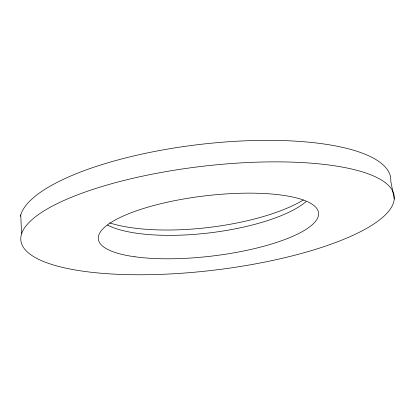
<?xml version="1.0" encoding="UTF-8"?>
<svg xmlns="http://www.w3.org/2000/svg" width="415" height="415" viewBox="0 0 415 415"><rect width="100%" height="100%" fill="white"/><g stroke="black" fill="none" stroke-linecap="round" stroke-linejoin="round"><path stroke-width="0.62" d="M394.25 199.034A187.985 52.249 -6.8 0 0 117.99 182.003A187.985 52.249 -6.8 0 0 110.364 273.905A187.985 52.249 -6.8 0 0 394.25 199.034L390.769 181.168A186.626 55.999 -6.8 0 0 213.704 142.968A186.626 55.999 -6.8 0 0 20.402 216.241M20.75 214.923L21.601 233.795M303.381 199.973A118.732 37.646 -6.8 0 1 109.653 222.891M306.057 201.623A109.731 33.563 -6.8 0 1 208.797 232.971A109.731 33.563 -6.8 0 1 107.428 225.034M134.87 256.781A110.893 30.3 -6.8 0 0 316.251 220.381A110.893 30.3 -6.8 0 0 174.227 200.751A110.893 30.3 -6.8 0 0 134.87 256.781"/></g></svg>
